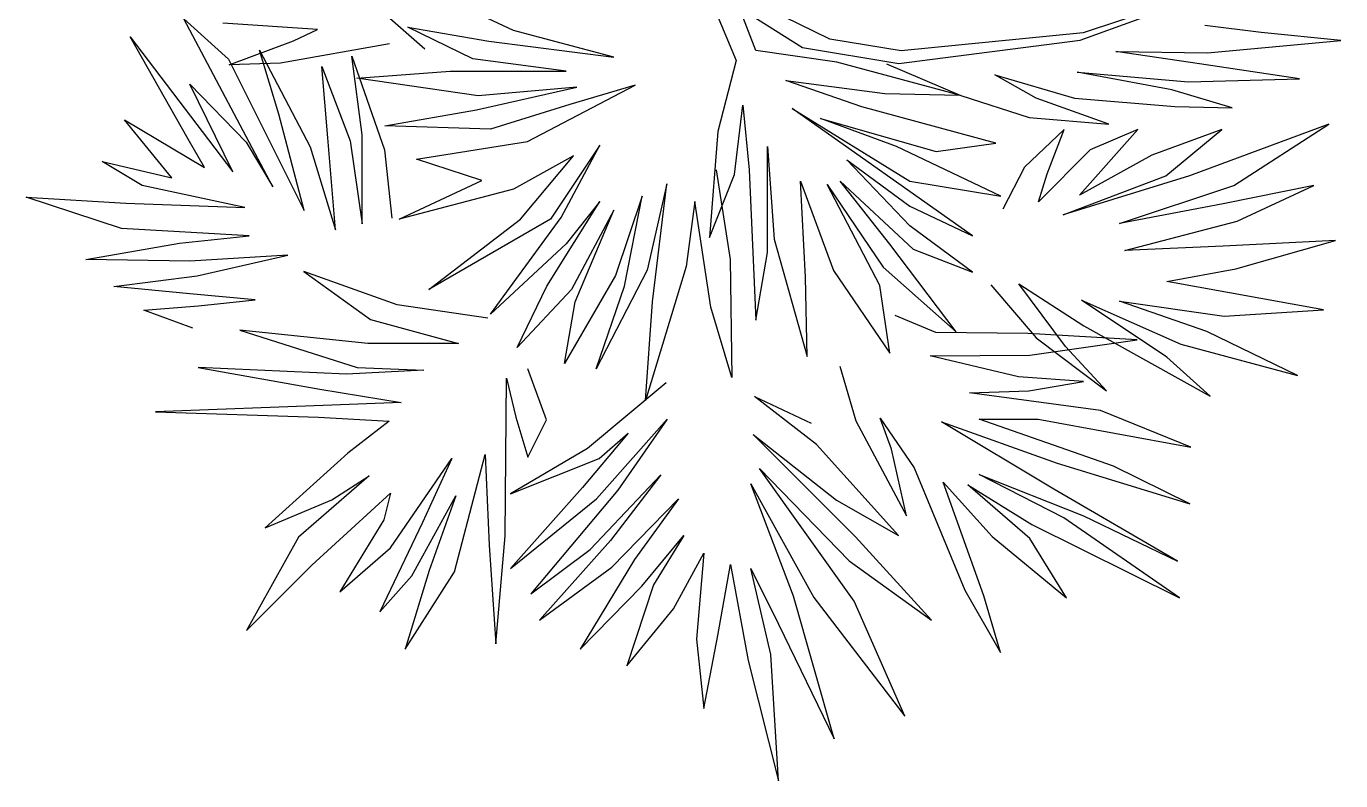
# Model space of a CAD drawing. Header units: millimetres. Extents: x 0 to 1800, y 0 to 1200.
# Drawn here: x 1221.7 to 1319.5, y 421.3 to 477.4 of the extents above; entities that cross this region are included whole.
import ezdxf

# ---------------------------------------------------------------- set-up
doc = ezdxf.new("R2010")
doc.units = ezdxf.units.MM

msp = doc.modelspace()

# ---------------------------------------------------------------- linework, layer by layer
at = {"color": 3}
for p, q in [((1300.13, 476.345), (1314.818, 481.673)), ((1300.13, 476.345), (1314.818, 481.673)), ((1314.818, 481.673), (1300.347, 476.889)), ((1314.818, 481.673), (1300.347, 476.889)), ((1257.948, 477.048), (1251, 480.322)), ((1257.948, 477.048), (1251, 480.322)), ((1272.67, 479.255), (1274.516, 474.826)), ((1272.67, 479.255), (1274.516, 474.826)), ((1274.778, 478.737), (1279.457, 475.801)), ((1274.778, 478.737), (1279.457, 475.801)), ((1281.486, 476.417), (1275.867, 479.172)), ((1281.486, 476.417), (1275.867, 479.172)), ((1240.044, 465.431), (1233.407, 477.921)), ((1233.407, 477.921), (1236.725, 474.937)), ((1240.044, 465.431), (1233.407, 477.921)), ((1233.407, 477.921), (1236.725, 474.937)), ((1243.352, 477.13), (1236.319, 477.606)), ((1243.352, 477.13), (1236.319, 477.606)), ((1248.358, 478.321), (1251.338, 475.701)), ((1248.358, 478.321), (1251.338, 475.701)), ((1275.993, 475.564), (1274.886, 478.393)), ((1275.993, 475.564), (1274.886, 478.393)), ((1233.739, 468.968), (1229.426, 476.595)), ((1229.426, 476.595), (1237.057, 466.537)), ((1233.739, 468.968), (1229.426, 476.595)), ((1229.426, 476.595), (1237.057, 466.537)), ((1241.564, 476.296), (1243.352, 477.13)), ((1241.564, 476.296), (1243.352, 477.13)), ((1254.933, 474.952), (1250.083, 477.31)), ((1250.083, 477.31), (1256.112, 476.262)), ((1254.933, 474.952), (1250.083, 477.31)), ((1250.083, 477.31), (1256.112, 476.262)), ((1265.42, 475.083), (1257.948, 477.048)), ((1265.42, 475.083), (1257.948, 477.048)), ((1300.347, 476.889), (1286.803, 475.552)), ((1300.347, 476.889), (1286.803, 475.552)), ((1313.599, 476.923), (1309.412, 477.433)), ((1313.599, 476.923), (1309.412, 477.433)), ((1319.522, 476.311), (1313.599, 476.923)), ((1319.522, 476.311), (1313.599, 476.923)), ((1236.796, 474.509), (1241.564, 476.296)), ((1236.796, 474.509), (1241.564, 476.296)), ((1240.486, 470.847), (1239.048, 475.6)), ((1239.048, 475.6), (1242.809, 468.416)), ((1240.486, 470.847), (1239.048, 475.6)), ((1239.048, 475.6), (1242.809, 468.416)), ((1248.716, 476.058), (1240.61, 474.628)), ((1248.716, 476.058), (1240.61, 474.628)), ((1256.112, 476.262), (1265.42, 475.083)), ((1256.112, 476.262), (1265.42, 475.083)), ((1282.025, 474.703), (1275.993, 475.564)), ((1282.025, 474.703), (1275.993, 475.564)), ((1279.457, 475.801), (1286.638, 474.605)), ((1279.457, 475.801), (1286.638, 474.605)), ((1286.803, 475.552), (1281.486, 476.417)), ((1286.803, 475.552), (1281.486, 476.417)), ((1286.638, 474.605), (1300.13, 476.345)), ((1286.638, 474.605), (1300.13, 476.345)), ((1309.616, 475.392), (1319.522, 476.311)), ((1309.616, 475.392), (1319.522, 476.311)), ((1236.725, 474.937), (1242.366, 463.663)), ((1236.725, 474.937), (1242.366, 463.663)), ((1240.61, 474.628), (1236.796, 474.509)), ((1240.61, 474.628), (1236.796, 474.509)), ((1246.68, 469.3), (1245.906, 475.158)), ((1245.906, 475.158), (1248.339, 468.195)), ((1246.68, 469.3), (1245.906, 475.158)), ((1245.906, 475.158), (1248.339, 468.195)), ((1261.88, 474.035), (1254.933, 474.952)), ((1261.88, 474.035), (1254.933, 474.952)), ((1274.516, 474.826), (1273.162, 469.537)), ((1274.516, 474.826), (1273.162, 469.537)), ((1291.135, 472.243), (1282.025, 474.703)), ((1291.135, 472.243), (1282.025, 474.703)), ((1285.719, 474.576), (1291.234, 472.229)), ((1285.719, 474.576), (1291.234, 472.229)), ((1309.003, 474.576), (1302.774, 475.494)), ((1302.774, 475.494), (1309.616, 475.392)), ((1309.003, 474.576), (1302.774, 475.494)), ((1302.774, 475.494), (1309.616, 475.392)), ((1316.458, 473.453), (1309.003, 474.576)), ((1316.458, 473.453), (1309.003, 474.576)), ((1244.136, 469.079), (1243.694, 474.384)), ((1243.694, 474.384), (1245.795, 468.858)), ((1244.136, 469.079), (1243.694, 474.384)), ((1243.694, 474.384), (1245.795, 468.858)), ((1246.281, 473.511), (1253.229, 474.035)), ((1246.281, 473.511), (1253.229, 474.035)), ((1253.229, 474.035), (1261.88, 474.035)), ((1253.229, 474.035), (1261.88, 474.035)), ((1296.851, 472.025), (1293.787, 473.759)), ((1293.787, 473.759), (1299.71, 472.025)), ((1296.851, 472.025), (1293.787, 473.759)), ((1293.787, 473.759), (1299.71, 472.025)), ((1306.961, 472.637), (1299.914, 473.963)), ((1299.914, 473.963), (1308.186, 473.249)), ((1306.961, 472.637), (1299.914, 473.963)), ((1299.914, 473.963), (1308.186, 473.249)), ((1237.057, 466.537), (1233.85, 473.058)), ((1233.85, 473.058), (1238.053, 468.747)), ((1237.057, 466.537), (1233.85, 473.058)), ((1233.85, 473.058), (1238.053, 468.747)), ((1255.326, 472.201), (1246.281, 473.511)), ((1255.326, 472.201), (1246.281, 473.511)), ((1255.195, 471.153), (1262.667, 472.856)), ((1255.195, 471.153), (1262.667, 472.856)), ((1262.667, 472.856), (1255.326, 472.201)), ((1262.667, 472.856), (1255.326, 472.201)), ((1258.996, 468.795), (1266.993, 472.987)), ((1258.996, 468.795), (1266.993, 472.987)), ((1266.993, 472.987), (1262.142, 471.546)), ((1266.993, 472.987), (1262.142, 471.546)), ((1283.872, 471.382), (1278.209, 473.35)), ((1278.209, 473.35), (1285.595, 472.366)), ((1283.872, 471.382), (1278.209, 473.35)), ((1278.209, 473.35), (1285.595, 472.366)), ((1311.454, 471.31), (1306.961, 472.637)), ((1311.454, 471.31), (1306.961, 472.637)), ((1308.186, 473.249), (1316.458, 473.453)), ((1308.186, 473.249), (1316.458, 473.453)), ((1285.595, 472.366), (1291.135, 472.243)), ((1285.595, 472.366), (1291.135, 472.243)), ((1291.234, 472.229), (1296.34, 470.596)), ((1291.234, 472.229), (1296.34, 470.596)), ((1302.263, 470.086), (1296.851, 472.025)), ((1302.263, 470.086), (1296.851, 472.025)), ((1299.71, 472.025), (1307.165, 471.412)), ((1299.71, 472.025), (1307.165, 471.412)), ((1242.366, 463.663), (1240.486, 470.847)), ((1242.366, 463.663), (1240.486, 470.847)), ((1248.378, 469.974), (1255.195, 471.153)), ((1248.378, 469.974), (1255.195, 471.153)), ((1262.142, 471.546), (1256.244, 469.712)), ((1262.142, 471.546), (1256.244, 469.712)), ((1274.393, 466.338), (1275.009, 471.505)), ((1274.393, 466.338), (1275.009, 471.505)), ((1275.009, 471.505), (1275.501, 466.707)), ((1275.009, 471.505), (1275.501, 466.707)), ((1292.119, 461.787), (1278.702, 471.259)), ((1278.702, 471.259), (1287.442, 465.846)), ((1292.119, 461.787), (1278.702, 471.259)), ((1278.702, 471.259), (1287.442, 465.846)), ((1293.843, 468.675), (1283.872, 471.382)), ((1293.843, 468.675), (1283.872, 471.382)), ((1307.165, 471.412), (1311.454, 471.31)), ((1307.165, 471.412), (1311.454, 471.31)), ((1232.522, 466.095), (1228.983, 470.405)), ((1228.983, 470.405), (1234.956, 466.868)), ((1232.522, 466.095), (1228.983, 470.405)), ((1228.983, 470.405), (1234.956, 466.868)), ((1256.244, 469.712), (1248.378, 469.974)), ((1256.244, 469.712), (1248.378, 469.974)), ((1286.457, 468.429), (1280.794, 470.521)), ((1280.794, 470.521), (1289.411, 468.06)), ((1286.457, 468.429), (1280.794, 470.521)), ((1280.794, 470.521), (1289.411, 468.06)), ((1298.948, 469.702), (1295.974, 466.891)), ((1298.948, 469.702), (1295.974, 466.891)), ((1296.34, 470.596), (1302.263, 470.086)), ((1296.34, 470.596), (1302.263, 470.086)), ((1297.662, 466.409), (1298.948, 469.702)), ((1297.662, 466.409), (1298.948, 469.702)), ((1300.073, 464.803), (1304.413, 469.702)), ((1300.073, 464.803), (1304.413, 469.702)), ((1304.413, 469.702), (1300.877, 468.176)), ((1304.413, 469.702), (1300.877, 468.176)), ((1310.683, 469.702), (1305.458, 467.775)), ((1310.683, 469.702), (1305.458, 467.775)), ((1306.503, 466.249), (1310.683, 469.702)), ((1306.503, 466.249), (1310.683, 469.702)), ((1318.639, 470.104), (1308.271, 466.249)), ((1318.639, 470.104), (1308.271, 466.249)), ((1311.567, 465.526), (1318.639, 470.104)), ((1311.567, 465.526), (1318.639, 470.104)), ((1234.956, 466.868), (1233.739, 468.968)), ((1234.956, 466.868), (1233.739, 468.968)), ((1238.053, 468.747), (1240.044, 465.431)), ((1238.053, 468.747), (1240.044, 465.431)), ((1244.689, 462.226), (1244.136, 469.079)), ((1244.689, 462.226), (1244.136, 469.079)), ((1245.795, 468.858), (1246.68, 462.668)), ((1245.795, 468.858), (1246.68, 462.668)), ((1246.68, 462.668), (1246.68, 469.3)), ((1246.68, 462.668), (1246.68, 469.3)), ((1250.738, 467.485), (1258.996, 468.795)), ((1250.738, 467.485), (1258.996, 468.795)), ((1273.162, 469.537), (1272.547, 461.664)), ((1273.162, 469.537), (1272.547, 461.664)), ((1289.411, 468.06), (1293.843, 468.675)), ((1289.411, 468.06), (1293.843, 468.675)), ((1242.809, 468.416), (1244.689, 462.226)), ((1242.809, 468.416), (1244.689, 462.226)), ((1248.339, 468.195), (1248.892, 463.11)), ((1248.339, 468.195), (1248.892, 463.11)), ((1262.405, 467.747), (1257.948, 465.258)), ((1262.405, 467.747), (1257.948, 465.258)), ((1258.472, 463.031), (1262.405, 467.747)), ((1258.472, 463.031), (1262.405, 467.747)), ((1264.371, 468.533), (1260.7, 463.031)), ((1264.371, 468.533), (1260.7, 463.031)), ((1261.487, 463.162), (1264.371, 468.533)), ((1261.487, 463.162), (1264.371, 468.533)), ((1276.855, 460.557), (1276.855, 468.429)), ((1276.855, 468.429), (1277.348, 461.541)), ((1276.855, 460.557), (1276.855, 468.429)), ((1276.855, 468.429), (1277.348, 461.541)), ((1294.212, 464.739), (1286.457, 468.429)), ((1294.212, 464.739), (1286.457, 468.429)), ((1300.877, 468.176), (1297.019, 464.321)), ((1300.877, 468.176), (1297.019, 464.321)), ((1305.458, 467.775), (1300.073, 464.803)), ((1305.458, 467.775), (1300.073, 464.803)), ((1230.31, 465.542), (1227.324, 467.31)), ((1227.324, 467.31), (1232.522, 466.095)), ((1230.31, 465.542), (1227.324, 467.31)), ((1227.324, 467.31), (1232.522, 466.095)), ((1255.588, 465.913), (1250.738, 467.485)), ((1255.588, 465.913), (1250.738, 467.485)), ((1273.023, 466.699), (1274.071, 460.018)), ((1273.023, 466.699), (1274.071, 460.018)), ((1275.501, 466.707), (1275.993, 455.513)), ((1275.501, 466.707), (1275.993, 455.513)), ((1287.442, 462.525), (1282.764, 467.445)), ((1282.764, 467.445), (1287.442, 464.001)), ((1287.442, 462.525), (1282.764, 467.445)), ((1282.764, 467.445), (1287.442, 464.001)), ((1295.974, 466.891), (1294.367, 463.759)), ((1295.974, 466.891), (1294.367, 463.759)), ((1249.427, 463.031), (1255.588, 465.913)), ((1249.427, 463.031), (1255.588, 465.913)), ((1272.547, 461.664), (1274.393, 466.338)), ((1272.547, 461.664), (1274.393, 466.338)), ((1279.686, 458.711), (1279.317, 465.846)), ((1279.317, 465.846), (1281.779, 459.204)), ((1279.686, 458.711), (1279.317, 465.846)), ((1279.317, 465.846), (1281.779, 459.204)), ((1285.964, 461.172), (1282.271, 465.846)), ((1282.271, 465.846), (1287.688, 460.803)), ((1285.964, 461.172), (1282.271, 465.846)), ((1282.271, 465.846), (1287.688, 460.803)), ((1287.442, 465.846), (1294.212, 464.739)), ((1287.442, 465.846), (1294.212, 464.739)), ((1297.019, 464.321), (1297.662, 466.409)), ((1297.019, 464.321), (1297.662, 466.409)), ((1308.271, 466.249), (1298.868, 463.357)), ((1298.868, 463.357), (1306.503, 466.249)), ((1308.271, 466.249), (1298.868, 463.357)), ((1298.868, 463.357), (1306.503, 466.249)), ((1237.942, 463.884), (1230.31, 465.542)), ((1237.942, 463.884), (1230.31, 465.542)), ((1257.948, 465.258), (1249.427, 463.031)), ((1257.948, 465.258), (1249.427, 463.031)), ((1267.517, 464.734), (1265.551, 458.84)), ((1267.517, 464.734), (1265.551, 458.84)), ((1266.206, 458.054), (1267.517, 464.734)), ((1266.206, 458.054), (1267.517, 464.734)), ((1269.352, 465.651), (1267.91, 459.233)), ((1269.352, 465.651), (1267.91, 459.233)), ((1268.303, 456.875), (1269.352, 465.651)), ((1268.303, 456.875), (1269.352, 465.651)), ((1285.226, 458.096), (1281.287, 465.6)), ((1281.287, 465.6), (1285.472, 459.45)), ((1285.226, 458.096), (1281.287, 465.6)), ((1281.287, 465.6), (1285.472, 459.45)), ((1303.047, 462.715), (1311.567, 465.526)), ((1303.047, 462.715), (1311.567, 465.526)), ((1317.514, 465.526), (1310.763, 464.161)), ((1317.514, 465.526), (1310.763, 464.161)), ((1311.818, 462.88), (1317.514, 465.526)), ((1311.818, 462.88), (1317.514, 465.526)), ((1228.762, 462.337), (1221.683, 464.658)), ((1221.683, 464.658), (1229.094, 464.216)), ((1228.762, 462.337), (1221.683, 464.658)), ((1221.683, 464.658), (1229.094, 464.216)), ((1229.094, 464.216), (1237.942, 463.884)), ((1229.094, 464.216), (1237.942, 463.884)), ((1260.438, 458.054), (1264.371, 464.341)), ((1260.438, 458.054), (1264.371, 464.341)), ((1264.371, 464.341), (1261.88, 461.197)), ((1264.371, 464.341), (1261.88, 461.197)), ((1271.45, 464.341), (1270.794, 459.495)), ((1271.45, 464.341), (1270.794, 459.495)), ((1272.629, 456.482), (1271.45, 464.341)), ((1272.629, 456.482), (1271.45, 464.341)), ((1287.442, 464.001), (1292.119, 461.787)), ((1287.442, 464.001), (1292.119, 461.787)), ((1310.763, 464.161), (1303.047, 462.715)), ((1310.763, 464.161), (1303.047, 462.715)), ((1260.7, 463.031), (1251.656, 457.792)), ((1251.656, 457.792), (1258.472, 463.031)), ((1260.7, 463.031), (1251.656, 457.792)), ((1251.656, 457.792), (1258.472, 463.031)), ((1256.244, 455.958), (1261.487, 463.162)), ((1256.244, 455.958), (1261.487, 463.162)), ((1265.42, 463.686), (1262.274, 457.792)), ((1265.42, 463.686), (1262.274, 457.792)), ((1262.536, 456.875), (1265.42, 463.686)), ((1262.536, 456.875), (1265.42, 463.686)), ((1303.449, 460.707), (1311.818, 462.88)), ((1303.449, 460.707), (1311.818, 462.88)), ((1238.274, 461.784), (1228.762, 462.337)), ((1238.274, 461.784), (1228.762, 462.337)), ((1292.119, 459.081), (1287.442, 462.525)), ((1292.119, 459.081), (1287.442, 462.525)), ((1226.107, 460.016), (1233.076, 461.231)), ((1226.107, 460.016), (1233.076, 461.231)), ((1233.076, 461.231), (1238.274, 461.784)), ((1233.076, 461.231), (1238.274, 461.784)), ((1261.88, 461.197), (1256.244, 455.958)), ((1261.88, 461.197), (1256.244, 455.958)), ((1277.348, 461.541), (1279.809, 452.807)), ((1277.348, 461.541), (1279.809, 452.807)), ((1290.888, 454.652), (1285.964, 461.172)), ((1290.888, 454.652), (1285.964, 461.172)), ((1310.763, 461.028), (1303.449, 460.707)), ((1310.763, 461.028), (1303.449, 460.707)), ((1319.122, 461.43), (1310.763, 461.028)), ((1319.122, 461.43), (1310.763, 461.028)), ((1311.727, 459.342), (1319.122, 461.43)), ((1311.727, 459.342), (1319.122, 461.43)), ((1233.85, 459.905), (1226.107, 460.016)), ((1233.85, 459.905), (1226.107, 460.016)), ((1241.15, 460.347), (1233.85, 459.905)), ((1241.15, 460.347), (1233.85, 459.905)), ((1234.403, 458.8), (1241.15, 460.347)), ((1234.403, 458.8), (1241.15, 460.347)), ((1274.071, 460.018), (1274.202, 451.242)), ((1274.071, 460.018), (1274.202, 451.242)), ((1275.993, 455.513), (1276.855, 460.557)), ((1275.993, 455.513), (1276.855, 460.557)), ((1287.688, 460.803), (1292.119, 459.081)), ((1287.688, 460.803), (1292.119, 459.081)), ((1249.288, 456.647), (1242.334, 459.129)), ((1242.334, 459.129), (1247.301, 455.555)), ((1249.288, 456.647), (1242.334, 459.129)), ((1242.334, 459.129), (1247.301, 455.555)), ((1267.91, 459.233), (1264.109, 451.897)), ((1267.91, 459.233), (1264.109, 451.897)), ((1270.794, 459.495), (1267.779, 449.539)), ((1270.794, 459.495), (1267.779, 449.539)), ((1281.779, 459.204), (1285.964, 453.053)), ((1281.779, 459.204), (1285.964, 453.053)), ((1285.472, 459.45), (1290.888, 454.652)), ((1285.472, 459.45), (1290.888, 454.652)), ((1306.584, 458.378), (1311.727, 459.342)), ((1306.584, 458.378), (1311.727, 459.342)), ((1228.209, 458.026), (1234.403, 458.8)), ((1228.209, 458.026), (1234.403, 458.8)), ((1233.85, 457.473), (1228.209, 458.026)), ((1233.85, 457.473), (1228.209, 458.026)), ((1258.21, 453.469), (1260.438, 458.054)), ((1258.21, 453.469), (1260.438, 458.054)), ((1265.551, 458.84), (1261.749, 452.29)), ((1265.551, 458.84), (1261.749, 452.29)), ((1264.109, 451.897), (1266.206, 458.054)), ((1264.109, 451.897), (1266.206, 458.054)), ((1279.809, 452.807), (1279.686, 458.711)), ((1279.809, 452.807), (1279.686, 458.711)), ((1285.964, 453.053), (1285.226, 458.096)), ((1285.964, 453.053), (1285.226, 458.096)), ((1293.483, 458.137), (1296.858, 454.201)), ((1293.483, 458.137), (1296.858, 454.201)), ((1299.029, 453.559), (1295.572, 458.217)), ((1295.572, 458.217), (1300.395, 455.085)), ((1299.029, 453.559), (1295.572, 458.217)), ((1295.572, 458.217), (1300.395, 455.085)), ((1318.238, 456.29), (1306.584, 458.378)), ((1318.238, 456.29), (1306.584, 458.378)), ((1238.716, 457.031), (1233.85, 457.473)), ((1238.716, 457.031), (1233.85, 457.473)), ((1234.513, 456.589), (1238.716, 457.031)), ((1234.513, 456.589), (1238.716, 457.031)), ((1262.274, 457.792), (1258.21, 453.469)), ((1262.274, 457.792), (1258.21, 453.469)), ((1306.584, 452.756), (1300.234, 457.012)), ((1300.234, 457.012), (1307.628, 453.72)), ((1306.584, 452.756), (1300.234, 457.012)), ((1300.234, 457.012), (1307.628, 453.72)), ((1309.557, 454.683), (1303.047, 456.932)), ((1303.047, 456.932), (1310.843, 455.808)), ((1309.557, 454.683), (1303.047, 456.932)), ((1303.047, 456.932), (1310.843, 455.808)), ((1230.421, 456.258), (1234.513, 456.589)), ((1230.421, 456.258), (1234.513, 456.589)), ((1234.071, 454.931), (1230.421, 456.258)), ((1234.071, 454.931), (1230.421, 456.258)), ((1256.042, 455.654), (1249.288, 456.647)), ((1256.042, 455.654), (1249.288, 456.647)), ((1261.749, 452.29), (1262.536, 456.875)), ((1261.749, 452.29), (1262.536, 456.875)), ((1267.779, 449.539), (1268.303, 456.875)), ((1267.779, 449.539), (1268.303, 456.875)), ((1274.202, 451.242), (1272.629, 456.482)), ((1274.202, 451.242), (1272.629, 456.482)), ((1310.843, 455.808), (1318.238, 456.29)), ((1310.843, 455.808), (1318.238, 456.29)), ((1247.301, 455.555), (1253.857, 453.768)), ((1247.301, 455.555), (1253.857, 453.768)), ((1289.376, 454.599), (1286.364, 455.859)), ((1289.376, 454.599), (1286.364, 455.859)), ((1300.395, 455.085), (1309.798, 449.864)), ((1300.395, 455.085), (1309.798, 449.864)), ((1247.102, 453.768), (1237.566, 454.761)), ((1237.566, 454.761), (1246.308, 451.982)), ((1247.102, 453.768), (1237.566, 454.761)), ((1237.566, 454.761), (1246.308, 451.982)), ((1296.24, 454.529), (1289.376, 454.599)), ((1296.24, 454.529), (1289.376, 454.599)), ((1304.365, 454.039), (1296.24, 454.529)), ((1304.365, 454.039), (1296.24, 454.529)), ((1296.38, 452.919), (1304.365, 454.039)), ((1296.38, 452.919), (1304.365, 454.039)), ((1296.858, 454.201), (1302.083, 450.266)), ((1296.858, 454.201), (1302.083, 450.266)), ((1316.309, 451.39), (1309.557, 454.683)), ((1316.309, 451.39), (1309.557, 454.683)), ((1253.857, 453.768), (1247.102, 453.768)), ((1253.857, 453.768), (1247.102, 453.768)), ((1302.083, 450.266), (1299.029, 453.559)), ((1302.083, 450.266), (1299.029, 453.559)), ((1307.628, 453.72), (1316.309, 451.39)), ((1307.628, 453.72), (1316.309, 451.39)), ((1282.232, 452.08), (1283.423, 448.02)), ((1282.232, 452.08), (1283.423, 448.02)), ((1288.956, 452.849), (1296.38, 452.919)), ((1288.956, 452.849), (1296.38, 452.919)), ((1295.54, 451.31), (1288.956, 452.849)), ((1295.54, 451.31), (1288.956, 452.849)), ((1309.798, 449.864), (1306.584, 452.756)), ((1309.798, 449.864), (1306.584, 452.756)), ((1245.513, 451.485), (1234.487, 451.982)), ((1234.487, 451.982), (1243.526, 450.393)), ((1245.513, 451.485), (1234.487, 451.982)), ((1234.487, 451.982), (1243.526, 450.393)), ((1251.274, 451.783), (1245.513, 451.485)), ((1251.274, 451.783), (1245.513, 451.485)), ((1246.308, 451.982), (1251.274, 451.783)), ((1246.308, 451.982), (1251.274, 451.783)), ((1257.334, 439.474), (1257.433, 451.188)), ((1257.334, 439.474), (1257.433, 451.188)), ((1257.433, 451.188), (1258.128, 448.309)), ((1257.433, 451.188), (1258.128, 448.309)), ((1260.413, 448.11), (1259.022, 451.882)), ((1260.413, 448.11), (1259.022, 451.882)), ((1300.372, 450.96), (1295.54, 451.31)), ((1300.372, 450.96), (1295.54, 451.31)), ((1243.526, 450.393), (1249.586, 449.401)), ((1243.526, 450.393), (1249.586, 449.401)), ((1269.3, 450.864), (1263.469, 445.977)), ((1269.3, 450.864), (1263.469, 445.977)), ((1291.898, 450.12), (1296.31, 450.26)), ((1291.898, 450.12), (1296.31, 450.26)), ((1301.633, 448.79), (1291.898, 450.12)), ((1301.633, 448.79), (1291.898, 450.12)), ((1296.31, 450.26), (1300.372, 450.96)), ((1296.31, 450.26), (1300.372, 450.96)), ((1244.42, 449.202), (1231.308, 448.706)), ((1244.42, 449.202), (1231.308, 448.706)), ((1249.586, 449.401), (1244.42, 449.202)), ((1249.586, 449.401), (1244.42, 449.202)), ((1280.493, 446.259), (1275.884, 449.831)), ((1275.884, 449.831), (1280.116, 447.857)), ((1280.493, 446.259), (1275.884, 449.831)), ((1275.884, 449.831), (1280.116, 447.857)), ((1231.308, 448.706), (1243.427, 448.309)), ((1231.308, 448.706), (1243.427, 448.309)), ((1243.427, 448.309), (1248.692, 448.011)), ((1243.427, 448.309), (1248.692, 448.011)), ((1258.128, 448.309), (1259.022, 445.331)), ((1258.128, 448.309), (1259.022, 445.331)), ((1259.022, 445.331), (1260.413, 448.11)), ((1259.022, 445.331), (1260.413, 448.11)), ((1264.128, 442.218), (1269.394, 448.139)), ((1264.128, 442.218), (1269.394, 448.139)), ((1269.394, 448.139), (1265.726, 442.876)), ((1269.394, 448.139), (1265.726, 442.876)), ((1286.084, 445.92), (1285.244, 448.23)), ((1285.244, 448.23), (1287.765, 444.521)), ((1286.084, 445.92), (1285.244, 448.23)), ((1285.244, 448.23), (1287.765, 444.521)), ((1302.614, 444.661), (1292.598, 448.16)), ((1292.598, 448.16), (1297.01, 448.16)), ((1302.614, 444.661), (1292.598, 448.16)), ((1292.598, 448.16), (1297.01, 448.16)), ((1297.01, 448.16), (1308.357, 446.06)), ((1297.01, 448.16), (1308.357, 446.06)), ((1308.357, 446.06), (1301.633, 448.79)), ((1308.357, 446.06), (1301.633, 448.79)), ((1248.692, 448.011), (1245.612, 445.629)), ((1248.692, 448.011), (1245.612, 445.629)), ((1283.423, 448.02), (1287.205, 440.951)), ((1283.423, 448.02), (1287.205, 440.951)), ((1298.175, 442.953), (1289.796, 447.95)), ((1289.796, 447.95), (1298.411, 444.871)), ((1298.175, 442.953), (1289.796, 447.95)), ((1289.796, 447.95), (1298.411, 444.871)), ((1266.479, 447.105), (1263.093, 443.064)), ((1266.479, 447.105), (1263.093, 443.064)), ((1264.316, 445.225), (1266.479, 447.105)), ((1264.316, 445.225), (1266.479, 447.105)), ((1283.408, 439.398), (1275.79, 447.011)), ((1275.79, 447.011), (1281.997, 442.124)), ((1283.408, 439.398), (1275.79, 447.011)), ((1275.79, 447.011), (1281.997, 442.124)), ((1286.606, 439.492), (1280.493, 446.259)), ((1286.606, 439.492), (1280.493, 446.259)), ((1245.612, 445.629), (1239.453, 440.07)), ((1245.612, 445.629), (1239.453, 440.07)), ((1248.791, 438.581), (1253.36, 445.232)), ((1248.791, 438.581), (1253.36, 445.232)), ((1253.36, 445.232), (1251.175, 440.467)), ((1253.36, 445.232), (1251.175, 440.467)), ((1253.559, 436.794), (1255.844, 445.529)), ((1253.559, 436.794), (1255.844, 445.529)), ((1255.844, 445.529), (1256.142, 438.779)), ((1255.844, 445.529), (1256.142, 438.779)), ((1263.469, 445.977), (1257.732, 442.594)), ((1263.469, 445.977), (1257.732, 442.594)), ((1257.732, 442.594), (1264.316, 445.225)), ((1257.732, 442.594), (1264.316, 445.225)), ((1287.205, 440.951), (1286.084, 445.92)), ((1287.205, 440.951), (1286.084, 445.92)), ((1283.314, 434.605), (1276.26, 444.474)), ((1276.26, 444.474), (1282.938, 437.613)), ((1283.314, 434.605), (1276.26, 444.474)), ((1276.26, 444.474), (1282.938, 437.613)), ((1287.765, 444.521), (1291.547, 435.422)), ((1287.765, 444.521), (1291.547, 435.422)), ((1298.411, 444.871), (1308.287, 441.861)), ((1298.411, 444.871), (1308.287, 441.861)), ((1308.287, 441.861), (1302.614, 444.661)), ((1308.287, 441.861), (1302.614, 444.661)), ((1247.202, 443.941), (1241.937, 439.375)), ((1247.202, 443.941), (1241.937, 439.375)), ((1244.42, 442.154), (1247.202, 443.941)), ((1244.42, 442.154), (1247.202, 443.941)), ((1263.657, 438.459), (1268.924, 444.004)), ((1263.657, 438.459), (1268.924, 444.004)), ((1268.924, 444.004), (1265.162, 439.116)), ((1268.924, 444.004), (1265.162, 439.116)), ((1278.8, 434.981), (1275.602, 443.346)), ((1275.602, 443.346), (1280.304, 434.887)), ((1278.8, 434.981), (1275.602, 443.346)), ((1275.602, 443.346), (1280.304, 434.887)), ((1292.948, 435.002), (1289.936, 443.471)), ((1289.936, 443.471), (1293.579, 439.411)), ((1292.948, 435.002), (1289.936, 443.471)), ((1289.936, 443.471), (1293.579, 439.411)), ((1296.38, 439.271), (1291.757, 443.261)), ((1291.757, 443.261), (1296.52, 440.321)), ((1296.38, 439.271), (1291.757, 443.261)), ((1291.757, 443.261), (1296.52, 440.321)), ((1298.901, 440.811), (1292.598, 444.031)), ((1292.598, 444.031), (1300.372, 440.951)), ((1298.901, 440.811), (1292.598, 444.031)), ((1292.598, 444.031), (1300.372, 440.951)), ((1242.93, 437.291), (1248.791, 442.651)), ((1242.93, 437.291), (1248.791, 442.651)), ((1248.791, 442.651), (1248.294, 440.666)), ((1248.791, 442.651), (1248.294, 440.666)), ((1250.38, 436.496), (1253.658, 442.452)), ((1250.38, 436.496), (1253.658, 442.452)), ((1253.658, 442.452), (1251.672, 436.893)), ((1253.658, 442.452), (1251.672, 436.893)), ((1263.093, 443.064), (1257.732, 437.049)), ((1263.093, 443.064), (1257.732, 437.049)), ((1265.726, 442.876), (1259.237, 435.169)), ((1265.726, 442.876), (1259.237, 435.169)), ((1307.376, 437.592), (1298.175, 442.953)), ((1307.376, 437.592), (1298.175, 442.953)), ((1239.453, 440.07), (1244.42, 442.154)), ((1239.453, 440.07), (1244.42, 442.154)), ((1257.732, 437.049), (1264.128, 442.218)), ((1257.732, 437.049), (1264.128, 442.218)), ((1265.256, 437.143), (1270.241, 442.218)), ((1265.256, 437.143), (1270.241, 442.218)), ((1270.241, 442.218), (1266.949, 437.707)), ((1270.241, 442.218), (1266.949, 437.707)), ((1281.997, 442.124), (1286.606, 439.492)), ((1281.997, 442.124), (1286.606, 439.492)), ((1248.294, 440.666), (1245.016, 435.305)), ((1248.294, 440.666), (1245.016, 435.305)), ((1251.175, 440.467), (1247.996, 433.816)), ((1251.175, 440.467), (1247.996, 433.816)), ((1296.52, 440.321), (1307.516, 434.862)), ((1296.52, 440.321), (1307.516, 434.862)), ((1307.516, 434.862), (1298.901, 440.811)), ((1307.516, 434.862), (1298.901, 440.811)), ((1300.372, 440.951), (1307.376, 437.592)), ((1300.372, 440.951), (1307.376, 437.592)), ((1241.937, 439.375), (1238.063, 432.427)), ((1241.937, 439.375), (1238.063, 432.427)), ((1256.638, 431.434), (1257.334, 439.474)), ((1256.638, 431.434), (1257.334, 439.474)), ((1267.513, 435.733), (1270.617, 439.492)), ((1267.513, 435.733), (1270.617, 439.492)), ((1270.617, 439.492), (1268.36, 435.827)), ((1270.617, 439.492), (1268.36, 435.827)), ((1289.051, 433.195), (1283.408, 439.398)), ((1289.051, 433.195), (1283.408, 439.398)), ((1293.579, 439.411), (1299.112, 434.862)), ((1293.579, 439.411), (1299.112, 434.862)), ((1245.016, 435.305), (1248.791, 438.581)), ((1245.016, 435.305), (1248.791, 438.581)), ((1256.142, 438.779), (1256.638, 431.434)), ((1256.142, 438.779), (1256.638, 431.434)), ((1259.237, 435.169), (1263.657, 438.459)), ((1259.237, 435.169), (1263.657, 438.459)), ((1265.162, 439.116), (1259.895, 433.195)), ((1265.162, 439.116), (1259.895, 433.195)), ((1299.112, 434.862), (1296.38, 439.271)), ((1299.112, 434.862), (1296.38, 439.271)), ((1266.949, 437.707), (1262.905, 431.034)), ((1266.949, 437.707), (1262.905, 431.034)), ((1269.865, 434.041), (1272.122, 438.177)), ((1269.865, 434.041), (1272.122, 438.177)), ((1272.122, 438.177), (1271.558, 431.786)), ((1272.122, 438.177), (1271.558, 431.786)), ((1282.938, 437.613), (1289.051, 433.195)), ((1282.938, 437.613), (1289.051, 433.195)), ((1238.063, 432.427), (1242.93, 437.291)), ((1238.063, 432.427), (1242.93, 437.291)), ((1247.996, 433.816), (1250.38, 436.496)), ((1247.996, 433.816), (1250.38, 436.496)), ((1251.672, 436.893), (1249.884, 431.037)), ((1251.672, 436.893), (1249.884, 431.037)), ((1249.884, 431.037), (1253.559, 436.794)), ((1249.884, 431.037), (1253.559, 436.794)), ((1259.895, 433.195), (1265.256, 437.143)), ((1259.895, 433.195), (1265.256, 437.143)), ((1273.157, 432.068), (1274.097, 437.331)), ((1273.157, 432.068), (1274.097, 437.331)), ((1274.097, 437.331), (1275.414, 430.188)), ((1274.097, 437.331), (1275.414, 430.188)), ((1277.107, 430.658), (1275.602, 437.049)), ((1275.602, 437.049), (1277.671, 432.913)), ((1277.107, 430.658), (1275.602, 437.049)), ((1275.602, 437.049), (1277.671, 432.913)), ((1262.905, 431.034), (1267.513, 435.733)), ((1262.905, 431.034), (1267.513, 435.733)), ((1268.36, 435.827), (1266.385, 429.812)), ((1268.36, 435.827), (1266.385, 429.812)), ((1291.547, 435.422), (1294.209, 430.803)), ((1291.547, 435.422), (1294.209, 430.803)), ((1281.809, 424.361), (1278.8, 434.981)), ((1281.809, 424.361), (1278.8, 434.981)), ((1280.304, 434.887), (1287.076, 426.053)), ((1280.304, 434.887), (1287.076, 426.053)), ((1287.076, 426.053), (1283.314, 434.605)), ((1287.076, 426.053), (1283.314, 434.605)), ((1294.209, 430.803), (1292.948, 435.002)), ((1294.209, 430.803), (1292.948, 435.002)), ((1266.385, 429.812), (1269.865, 434.041)), ((1266.385, 429.812), (1269.865, 434.041)), ((1277.671, 432.913), (1281.809, 424.361)), ((1277.671, 432.913), (1281.809, 424.361)), ((1271.558, 431.786), (1272.122, 426.617)), ((1271.558, 431.786), (1272.122, 426.617)), ((1272.122, 426.617), (1273.157, 432.068)), ((1272.122, 426.617), (1273.157, 432.068)), ((1277.671, 421.259), (1277.107, 430.658)), ((1277.671, 421.259), (1277.107, 430.658)), ((1275.414, 430.188), (1277.671, 421.259)), ((1275.414, 430.188), (1277.671, 421.259))]:
    msp.add_line(p, q, dxfattribs=at)

doc.saveas('drawing.dxf')
